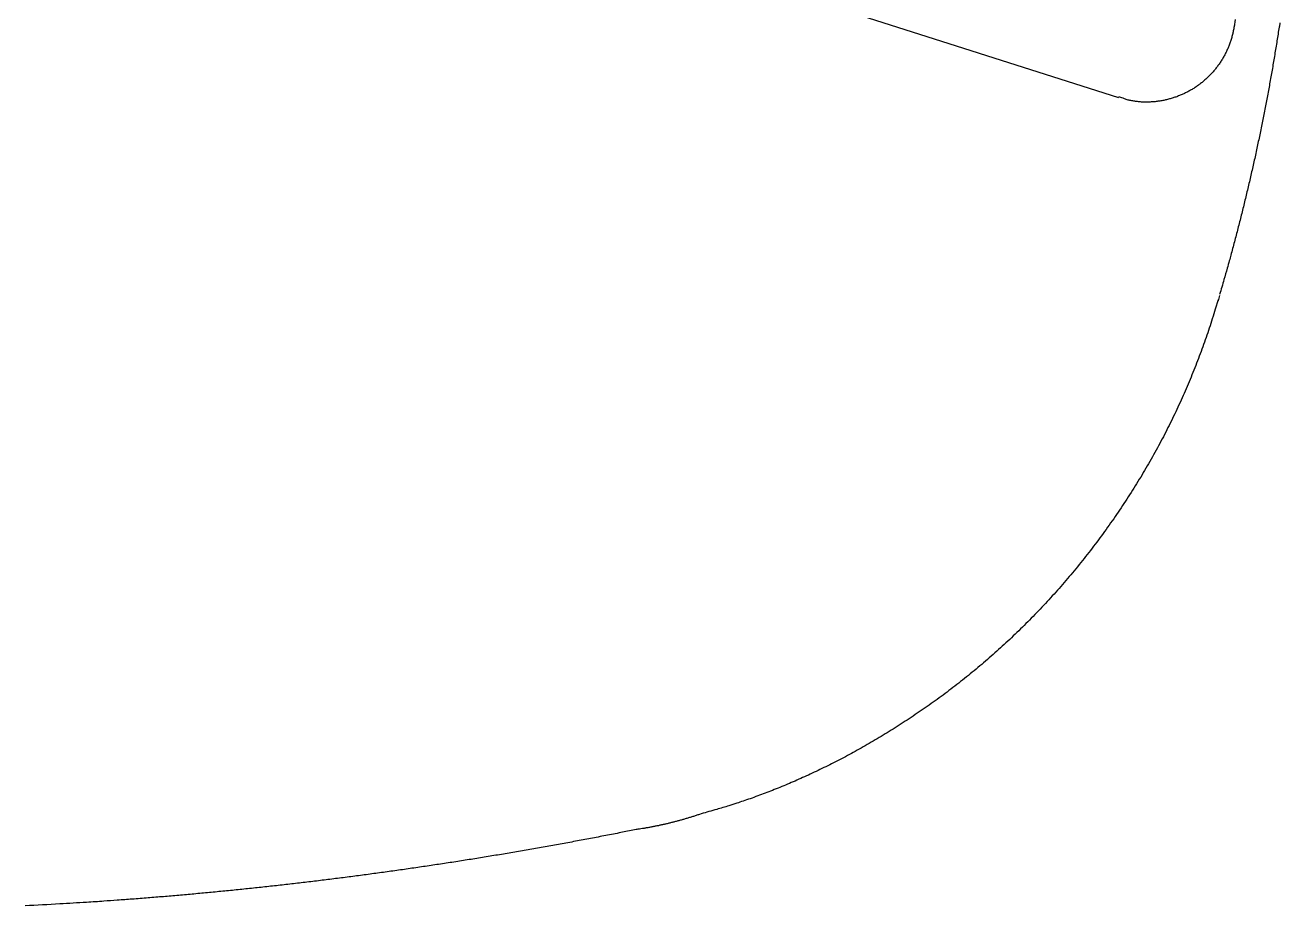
# Model space of a CAD drawing. Extents: x 528 to 612, y 788 to 934.
# Drawn here: x 579.718 to 580.561, y 806.552 to 807.144 of the extents above; entities that cross this region are included whole.
import ezdxf

# ---------------------------------------------------------------- set-up
doc = ezdxf.new("R2010")
doc.units = 0
doc.header["$MEASUREMENT"] = 0
doc.layers.add('1', color=4, linetype='Continuous')

# ---------------------------------------------------------------- blocks, each defined once
blk = doc.blocks.new('HSSCP')
at = {"layer": '1', "color": 4}
for points in [[(2.60213, -1.94251), (2.03811, -1.76273)], [(2.68037, -1.88987), (2.67962, -1.89469)], [(2.71037, -1.89214), (2.71, -1.89452)], [(2.66984, -2.07538), (2.6688, -2.07895)]]:
    blk.add_lwpolyline(points, dxfattribs=at)
for points, knots in [([(2.67962, -1.8939), (2.67962, -1.8939), (2.67942, -1.89527), (2.67942, -1.89527), (2.67933, -1.89573), (2.67925, -1.89618), (2.67917, -1.89664), (2.67909, -1.89709), (2.67901, -1.89754), (2.67891, -1.89798), (2.67882, -1.89843), (2.67872, -1.89888), (2.67862, -1.89931), (2.67852, -1.89976), (2.67841, -1.90019), (2.67829, -1.90063), (2.67818, -1.90106), (2.67807, -1.90151), (2.67795, -1.90193), (2.67783, -1.90236), (2.67771, -1.9028), (2.67757, -1.90322), (2.67744, -1.90365), (2.67731, -1.90407), (2.67716, -1.90449), (2.67703, -1.90491), (2.67689, -1.90533), (2.67674, -1.90575), (2.6766, -1.90618), (2.67643, -1.9066), (2.67628, -1.907), (2.67612, -1.90741), (2.67596, -1.90783), (2.67579, -1.90824), (2.67563, -1.90864), (2.67546, -1.90905), (2.67528, -1.90944), (2.6751, -1.90985), (2.67493, -1.91026), (2.67475, -1.91065), (2.67456, -1.91104), (2.67437, -1.91145), (2.67418, -1.91184), (2.67399, -1.91224), (2.67379, -1.91262), (2.67358, -1.91301), (2.67339, -1.9134), (2.67318, -1.91378), (2.67297, -1.91416), (2.67276, -1.91456), (2.67254, -1.91494), (2.67232, -1.91532), (2.67211, -1.9157), (2.67189, -1.91606), (2.67166, -1.91644), (2.67143, -1.91682), (2.6712, -1.91719), (2.67097, -1.91756), (2.67072, -1.91792), (2.67049, -1.91829), (2.67025, -1.91865), (2.67, -1.91902), (2.66975, -1.91937), (2.6695, -1.91974), (2.66924, -1.92009), (2.669, -1.92044), (2.66873, -1.9208), (2.66847, -1.92115), (2.66821, -1.9215), (2.66794, -1.92184), (2.66768, -1.92219), (2.66741, -1.92253), (2.66714, -1.92287), (2.66687, -1.92321), (2.66659, -1.92355), (2.66631, -1.92388), (2.66603, -1.92421), (2.66574, -1.92454), (2.66546, -1.92487), (2.66517, -1.92519), (2.66489, -1.92552), (2.66459, -1.92584), (2.66431, -1.92615), (2.66401, -1.92648), (2.66371, -1.92679), (2.66341, -1.9271), (2.66311, -1.9274), (2.6628, -1.92771), (2.6625, -1.92803), (2.66219, -1.92832), (2.66188, -1.92862), (2.66158, -1.92892), (2.66127, -1.92922), (2.66094, -1.9295), (2.66063, -1.92979), (2.66032, -1.93009), (2.65999, -1.93037), (2.65968, -1.93064), (2.65936, -1.93093), (2.65903, -1.9312), (2.6587, -1.93148), (2.65838, -1.93176), (2.65804, -1.93203), (2.65771, -1.93228), (2.65739, -1.93256), (2.65705, -1.93281), (2.65671, -1.93307), (2.65639, -1.93333), (2.65603, -1.93359), (2.65571, -1.93383), (2.65535, -1.93408), (2.65502, -1.93433), (2.65468, -1.93458), (2.65432, -1.93481), (2.65397, -1.93505), (2.65363, -1.93528), (2.65328, -1.93551), (2.65293, -1.93574), (2.65256, -1.93597), (2.65221, -1.9362), (2.65186, -1.93642), (2.65149, -1.93664), (2.65114, -1.93686), (2.65077, -1.93707), (2.6504, -1.93729), (2.65004, -1.93749), (2.64967, -1.9377), (2.64931, -1.93791), (2.64893, -1.9381), (2.64856, -1.93831), (2.64819, -1.93851), (2.64781, -1.9387), (2.64743, -1.93889), (2.64705, -1.93908), (2.64667, -1.93927), (2.64629, -1.93945), (2.64591, -1.93964), (2.64552, -1.93981), (2.64514, -1.93999), (2.64475, -1.94015), (2.64437, -1.94033), (2.64398, -1.94049), (2.64358, -1.94065), (2.64319, -1.94082), (2.6428, -1.94098), (2.64239, -1.94114), (2.64199, -1.94129), (2.64159, -1.94144), (2.64119, -1.94159), (2.64079, -1.94174), (2.64038, -1.94189), (2.63997, -1.94202), (2.63957, -1.94216), (2.63916, -1.94229), (2.63875, -1.94243), (2.63835, -1.94257), (2.63793, -1.94269), (2.63752, -1.94282), (2.6371, -1.94293), (2.63668, -1.94305), (2.63627, -1.94318), (2.63585, -1.94328), (2.63543, -1.94339), (2.63501, -1.9435), (2.63459, -1.94361), (2.63417, -1.94371), (2.63373, -1.94381), (2.63331, -1.94391), (2.63289, -1.944), (2.63246, -1.94409), (2.63204, -1.94418), (2.63162, -1.94426), (2.63118, -1.94434), (2.63075, -1.94442), (2.63033, -1.94449), (2.6299, -1.94457), (2.62946, -1.94464), (2.62903, -1.9447), (2.62861, -1.94476), (2.62817, -1.94482), (2.62774, -1.94489), (2.62731, -1.94494), (2.62687, -1.94498), (2.62644, -1.94503), (2.626, -1.94508), (2.62557, -1.94512), (2.62512, -1.94514), (2.62469, -1.94518), (2.62425, -1.94521), (2.62382, -1.94524), (2.62339, -1.94527), (2.62295, -1.94529), (2.6225, -1.94531), (2.62207, -1.94532), (2.62164, -1.94533), (2.6212, -1.94533), (2.62075, -1.94535), (2.62032, -1.94535), (2.61989, -1.94533), (2.61945, -1.94533), (2.61902, -1.94532), (2.61857, -1.94531), (2.61814, -1.94529), (2.6177, -1.94528), (2.61727, -1.94525), (2.61683, -1.94522), (2.6164, -1.94518), (2.61597, -1.94516), (2.61553, -1.94512), (2.6151, -1.94508), (2.61466, -1.94502), (2.61423, -1.94498), (2.6138, -1.94493), (2.61338, -1.94487), (2.61294, -1.9448), (2.61251, -1.94474), (2.61207, -1.94467), (2.61164, -1.94459), (2.61119, -1.94451), (2.61076, -1.94441), (2.61034, -1.94434), (2.60993, -1.94425), (2.60952, -1.94417), (2.60914, -1.94409), (2.60878, -1.944), (2.60841, -1.94391), (2.60794, -1.94379), (2.60748, -1.94365), (2.607, -1.9435), (2.6063, -1.94328), (2.60558, -1.94304), (2.60489, -1.94277), (2.60396, -1.94244), (2.60304, -1.94209), (2.60213, -1.94172)], [0, 0, 0, 0, 1, 1, 1, 2, 2, 2, 3, 3, 3, 4, 4, 4, 5, 5, 5, 6, 6, 6, 7, 7, 7, 8, 8, 8, 9, 9, 9, 10, 10, 10, 11, 11, 11, 12, 12, 12, 13, 13, 13, 14, 14, 14, 15, 15, 15, 16, 16, 16, 17, 17, 17, 18, 18, 18, 19, 19, 19, 20, 20, 20, 21, 21, 21, 22, 22, 22, 23, 23, 23, 24, 24, 24, 25, 25, 25, 26, 26, 26, 27, 27, 27, 28, 28, 28, 29, 29, 29, 30, 30, 30, 31, 31, 31, 32, 32, 32, 33, 33, 33, 34, 34, 34, 35, 35, 35, 36, 36, 36, 37, 37, 37, 38, 38, 38, 39, 39, 39, 40, 40, 40, 41, 41, 41, 42, 42, 42, 43, 43, 43, 44, 44, 44, 45, 45, 45, 46, 46, 46, 47, 47, 47, 48, 48, 48, 49, 49, 49, 50, 50, 50, 51, 51, 51, 52, 52, 52, 53, 53, 53, 54, 54, 54, 55, 55, 55, 56, 56, 56, 57, 57, 57, 58, 58, 58, 59, 59, 59, 60, 60, 60, 61, 61, 61, 62, 62, 62, 63, 63, 63, 64, 64, 64, 65, 65, 65, 66, 66, 66, 67, 67, 67, 68, 68, 68, 69, 69, 69, 70, 70, 70, 71, 71, 71, 72, 72, 72, 73, 73, 73, 74, 74, 74, 75, 75, 75, 76, 76, 76, 77, 77, 77, 78, 78, 78, 78]), ([(2.71, -1.89374), (2.71, -1.89374), (2.7093, -1.89838), (2.7093, -1.89838), (2.70905, -1.89992), (2.70881, -1.90147), (2.70856, -1.90302), (2.70832, -1.90455), (2.70808, -1.90609), (2.70782, -1.90764), (2.70757, -1.90917), (2.70732, -1.91072), (2.70706, -1.91227), (2.70681, -1.9138), (2.70656, -1.91534), (2.70629, -1.91688), (2.70603, -1.91841), (2.70577, -1.91996), (2.7055, -1.92149), (2.70524, -1.92302), (2.70497, -1.92455), (2.7047, -1.92609), (2.70443, -1.92762), (2.70416, -1.92915), (2.70388, -1.9307), (2.70361, -1.93222), (2.70333, -1.93375), (2.70304, -1.93528), (2.70277, -1.93682), (2.70249, -1.93835), (2.7022, -1.93987), (2.70192, -1.9414), (2.70163, -1.94293), (2.70133, -1.94445), (2.70105, -1.94598), (2.70075, -1.9475), (2.70047, -1.94904), (2.70017, -1.95055), (2.69987, -1.95207), (2.69957, -1.95359), (2.69927, -1.95513), (2.69896, -1.95664), (2.69866, -1.95816), (2.69835, -1.95968), (2.69805, -1.9612), (2.69774, -1.96272), (2.69743, -1.96424), (2.69712, -1.96576), (2.6968, -1.96728), (2.69648, -1.96878), (2.69617, -1.9703), (2.69584, -1.97182), (2.69553, -1.97333), (2.6952, -1.97485), (2.69488, -1.97635), (2.69455, -1.97787), (2.69423, -1.97938), (2.6939, -1.9809), (2.69356, -1.9824), (2.69324, -1.98391), (2.6929, -1.98541), (2.69256, -1.98693), (2.69223, -1.98844), (2.69189, -1.98994), (2.69154, -1.99145), (2.6912, -1.99295), (2.69086, -1.99446), (2.69051, -1.99595), (2.69017, -1.99746), (2.68982, -1.99896), (2.68947, -2.00047), (2.68911, -2.00196), (2.68876, -2.00347), (2.68841, -2.00496), (2.68806, -2.00646), (2.68769, -2.00795), (2.68734, -2.00946), (2.68697, -2.01095), (2.6866, -2.01244), (2.68624, -2.01395), (2.68587, -2.01544), (2.68551, -2.01693), (2.68514, -2.01843), (2.68476, -2.01992), (2.68439, -2.02141), (2.68401, -2.0229), (2.68363, -2.02439), (2.68325, -2.02589), (2.68287, -2.02738), (2.6825, -2.02886), (2.68212, -2.03035), (2.68174, -2.03181), (2.68134, -2.03329), (2.68096, -2.03476), (2.68057, -2.03626), (2.68018, -2.03775), (2.67977, -2.03925), (2.67936, -2.04078), (2.67896, -2.0423), (2.67855, -2.04383), (2.67815, -2.04527), (2.67778, -2.04669), (2.67738, -2.04813), (2.67703, -2.04942), (2.67668, -2.05072), (2.67632, -2.05201), (2.67586, -2.05366), (2.6754, -2.05533), (2.67493, -2.05699), (2.67421, -2.05952), (2.67348, -2.06207), (2.67274, -2.06462), (2.67178, -2.06795), (2.67082, -2.07128), (2.66984, -2.07461)], [0, 0, 0, 0, 1, 1, 1, 2, 2, 2, 3, 3, 3, 4, 4, 4, 5, 5, 5, 6, 6, 6, 7, 7, 7, 8, 8, 8, 9, 9, 9, 10, 10, 10, 11, 11, 11, 12, 12, 12, 13, 13, 13, 14, 14, 14, 15, 15, 15, 16, 16, 16, 17, 17, 17, 18, 18, 18, 19, 19, 19, 20, 20, 20, 21, 21, 21, 22, 22, 22, 23, 23, 23, 24, 24, 24, 25, 25, 25, 26, 26, 26, 27, 27, 27, 28, 28, 28, 29, 29, 29, 30, 30, 30, 31, 31, 31, 32, 32, 32, 33, 33, 33, 34, 34, 34, 35, 35, 35, 36, 36, 36, 37, 37, 37, 38, 38, 38, 38]), ([(2.66881, -2.07815), (2.66881, -2.07815), (2.66691, -2.08453), (2.66691, -2.08453), (2.66626, -2.08666), (2.66561, -2.08879), (2.66493, -2.09091), (2.66425, -2.09302), (2.66357, -2.09515), (2.66287, -2.09726), (2.66216, -2.09937), (2.66144, -2.10149), (2.66073, -2.10359), (2.65999, -2.10569), (2.65925, -2.10779), (2.65849, -2.1099), (2.65773, -2.112), (2.65696, -2.11409), (2.65617, -2.11618), (2.65537, -2.11828), (2.65457, -2.12037), (2.65375, -2.12244), (2.65293, -2.12453), (2.6521, -2.12661), (2.65126, -2.12868), (2.6504, -2.13077), (2.64954, -2.13285), (2.64867, -2.13491), (2.64779, -2.13698), (2.64689, -2.13904), (2.64598, -2.14111), (2.64507, -2.14317), (2.64415, -2.14523), (2.64322, -2.14728), (2.64227, -2.14934), (2.64132, -2.15139), (2.64035, -2.15344), (2.63938, -2.15548), (2.63839, -2.15752), (2.6374, -2.15955), (2.63639, -2.1616), (2.63538, -2.16364), (2.63435, -2.16567), (2.6333, -2.1677), (2.63226, -2.16973), (2.6312, -2.17175), (2.63013, -2.17378), (2.62904, -2.1758), (2.62796, -2.17781), (2.62686, -2.17983), (2.62575, -2.18184), (2.62462, -2.18384), (2.62348, -2.18587), (2.62234, -2.18787), (2.62119, -2.18987), (2.62002, -2.19187), (2.61884, -2.19387), (2.61765, -2.19586), (2.61646, -2.19786), (2.61525, -2.19985), (2.61403, -2.20183), (2.61279, -2.20381), (2.61156, -2.20579), (2.6103, -2.20776), (2.60904, -2.20974), (2.60777, -2.2117), (2.60649, -2.21367), (2.6052, -2.21562), (2.6039, -2.21758), (2.60258, -2.21953), (2.60128, -2.22147), (2.59995, -2.22341), (2.59861, -2.22535), (2.59726, -2.22727), (2.59591, -2.2292), (2.59455, -2.23111), (2.59318, -2.23303), (2.5918, -2.23492), (2.59041, -2.23681), (2.58902, -2.23871), (2.58762, -2.24058), (2.58621, -2.24245), (2.5848, -2.24432), (2.58336, -2.24618), (2.58194, -2.24804), (2.5805, -2.24988), (2.57905, -2.25172), (2.5776, -2.25353), (2.57614, -2.25536), (2.57467, -2.25717), (2.57319, -2.25897), (2.57172, -2.26076), (2.57023, -2.26254), (2.56874, -2.26432), (2.56725, -2.26608), (2.56574, -2.26783), (2.56422, -2.26958), (2.56272, -2.27131), (2.5612, -2.27305), (2.55965, -2.27476), (2.55813, -2.27647), (2.55659, -2.27818), (2.55504, -2.27987), (2.55348, -2.28156), (2.55192, -2.28322), (2.55036, -2.28489), (2.54879, -2.28655), (2.54721, -2.2882), (2.54563, -2.28984), (2.54404, -2.29147), (2.54245, -2.29308), (2.54085, -2.2947), (2.53925, -2.29631), (2.53764, -2.2979), (2.53602, -2.29949), (2.5344, -2.30106), (2.53278, -2.30263), (2.53114, -2.30419), (2.52951, -2.30574), (2.52787, -2.30728), (2.52622, -2.30882), (2.52456, -2.31034), (2.52291, -2.31186), (2.52124, -2.31335), (2.51959, -2.31485), (2.51792, -2.31635), (2.51624, -2.31781), (2.51455, -2.31929), (2.51287, -2.32075), (2.51116, -2.32219), (2.50948, -2.32364), (2.50777, -2.32508), (2.50606, -2.3265), (2.50437, -2.32791), (2.50264, -2.32933), (2.50092, -2.33072), (2.4992, -2.33211), (2.49748, -2.33349), (2.49574, -2.33486), (2.494, -2.33623), (2.49227, -2.33759), (2.49052, -2.33893), (2.48877, -2.34026), (2.48702, -2.34159), (2.48526, -2.3429), (2.48351, -2.34422), (2.48173, -2.34551), (2.47997, -2.34679), (2.47819, -2.34808), (2.47641, -2.34936), (2.47464, -2.35062), (2.47286, -2.35187), (2.47108, -2.35312), (2.46928, -2.35435), (2.4675, -2.35558), (2.46571, -2.35679), (2.46391, -2.358), (2.46213, -2.35919), (2.46033, -2.36039), (2.45852, -2.36157), (2.45673, -2.36273), (2.45494, -2.36388), (2.45314, -2.36504), (2.45135, -2.36618), (2.44954, -2.3673), (2.44774, -2.36841), (2.44595, -2.36953), (2.44415, -2.37063), (2.44234, -2.37171), (2.44055, -2.37278), (2.43876, -2.37385), (2.43696, -2.3749), (2.43517, -2.37594), (2.43338, -2.37699), (2.43159, -2.378), (2.42981, -2.37902), (2.42803, -2.38003), (2.42624, -2.38102), (2.42447, -2.38199), (2.42269, -2.38297), (2.42091, -2.38392), (2.41915, -2.38487), (2.41737, -2.38582), (2.41561, -2.38674), (2.41385, -2.38766), (2.4121, -2.38856), (2.41033, -2.38947), (2.40858, -2.39035), (2.40683, -2.39122), (2.40508, -2.39208), (2.40335, -2.39294), (2.4016, -2.39379), (2.39986, -2.39462), (2.39813, -2.39545), (2.3964, -2.39626), (2.39467, -2.39706), (2.39296, -2.39786), (2.39124, -2.39865), (2.38951, -2.39942), (2.3878, -2.40019), (2.38609, -2.40094), (2.38439, -2.40169), (2.38269, -2.40243), (2.381, -2.40315), (2.37929, -2.40387), (2.3776, -2.40457), (2.37591, -2.40528), (2.37421, -2.40597), (2.37256, -2.40665), (2.37088, -2.40731), (2.36921, -2.40798), (2.36757, -2.40863), (2.36591, -2.40927), (2.36426, -2.40989), (2.3626, -2.41053), (2.36093, -2.41115), (2.35928, -2.41176), (2.3576, -2.41237), (2.35592, -2.41297), (2.35422, -2.41357), (2.35265, -2.41412), (2.35107, -2.41468), (2.3495, -2.41521), (2.34809, -2.4157), (2.34667, -2.41619), (2.34526, -2.41667), (2.34348, -2.41724), (2.34169, -2.41781), (2.3399, -2.41837), (2.33721, -2.4192), (2.3345, -2.42), (2.33179, -2.42076), (2.32827, -2.42179), (2.32476, -2.42279), (2.32125, -2.42377)], [0, 0, 0, 0, 1, 1, 1, 2, 2, 2, 3, 3, 3, 4, 4, 4, 5, 5, 5, 6, 6, 6, 7, 7, 7, 8, 8, 8, 9, 9, 9, 10, 10, 10, 11, 11, 11, 12, 12, 12, 13, 13, 13, 14, 14, 14, 15, 15, 15, 16, 16, 16, 17, 17, 17, 18, 18, 18, 19, 19, 19, 20, 20, 20, 21, 21, 21, 22, 22, 22, 23, 23, 23, 24, 24, 24, 25, 25, 25, 26, 26, 26, 27, 27, 27, 28, 28, 28, 29, 29, 29, 30, 30, 30, 31, 31, 31, 32, 32, 32, 33, 33, 33, 34, 34, 34, 35, 35, 35, 36, 36, 36, 37, 37, 37, 38, 38, 38, 39, 39, 39, 40, 40, 40, 41, 41, 41, 42, 42, 42, 43, 43, 43, 44, 44, 44, 45, 45, 45, 46, 46, 46, 47, 47, 47, 48, 48, 48, 49, 49, 49, 50, 50, 50, 51, 51, 51, 52, 52, 52, 53, 53, 53, 54, 54, 54, 55, 55, 55, 56, 56, 56, 57, 57, 57, 58, 58, 58, 59, 59, 59, 60, 60, 60, 61, 61, 61, 62, 62, 62, 63, 63, 63, 64, 64, 64, 65, 65, 65, 66, 66, 66, 67, 67, 67, 68, 68, 68, 69, 69, 69, 70, 70, 70, 71, 71, 71, 72, 72, 72, 73, 73, 73, 74, 74, 74, 75, 75, 75, 76, 76, 76, 77, 77, 77, 78, 78, 78, 78]), ([(2.32125, -2.42377), (2.32125, -2.42377), (2.32012, -2.42415), (2.32012, -2.42415), (2.31974, -2.42428), (2.31938, -2.4244), (2.319, -2.42453), (2.31863, -2.42465), (2.31825, -2.42477), (2.31787, -2.42489), (2.3175, -2.42501), (2.31713, -2.42514), (2.31676, -2.42526), (2.31638, -2.42538), (2.31601, -2.4255), (2.31563, -2.42561), (2.31527, -2.42573), (2.3149, -2.42586), (2.31452, -2.42596), (2.31415, -2.42609), (2.31377, -2.42619), (2.31341, -2.4263), (2.31304, -2.42643), (2.31266, -2.42653), (2.3123, -2.42664), (2.31193, -2.42676), (2.31155, -2.42687), (2.31118, -2.42698), (2.31082, -2.42709), (2.31044, -2.4272), (2.31007, -2.42731), (2.30971, -2.42742), (2.30933, -2.42752), (2.30896, -2.42763), (2.30859, -2.42773), (2.30823, -2.42784), (2.30786, -2.42794), (2.30748, -2.42804), (2.30712, -2.42815), (2.30675, -2.42824), (2.30638, -2.42835), (2.30602, -2.42845), (2.30565, -2.42855), (2.30528, -2.42865), (2.3049, -2.42874), (2.30454, -2.42884), (2.30417, -2.42895), (2.30381, -2.42904), (2.30344, -2.42914), (2.30307, -2.42923), (2.30271, -2.42933), (2.30234, -2.42942), (2.30197, -2.42952), (2.30161, -2.42961), (2.30124, -2.42969), (2.30088, -2.42979), (2.30051, -2.42988), (2.30014, -2.42997), (2.29978, -2.43006), (2.29941, -2.43016), (2.29905, -2.43024), (2.29869, -2.43033), (2.29833, -2.43041), (2.29796, -2.43049), (2.29759, -2.43059), (2.29723, -2.43067), (2.29686, -2.43075), (2.29651, -2.43083), (2.29614, -2.43091), (2.29578, -2.431), (2.29541, -2.43108), (2.29506, -2.43116), (2.29469, -2.43124), (2.29433, -2.43132), (2.29396, -2.4314), (2.29361, -2.43148), (2.29324, -2.43157), (2.29287, -2.43163), (2.29252, -2.43172), (2.29215, -2.43178), (2.29179, -2.43186), (2.29144, -2.43193), (2.29107, -2.43201), (2.29072, -2.43208), (2.29035, -2.43216), (2.28998, -2.43223), (2.28963, -2.4323), (2.28927, -2.43237), (2.28891, -2.43245), (2.28855, -2.43252), (2.28819, -2.43258), (2.28784, -2.43265), (2.28748, -2.43272), (2.28712, -2.43279), (2.28676, -2.43285), (2.2864, -2.43291), (2.28604, -2.43298), (2.28567, -2.43304), (2.28531, -2.43311), (2.28493, -2.43318), (2.28459, -2.43323), (2.28423, -2.4333), (2.28389, -2.43336), (2.28358, -2.43341), (2.28327, -2.43346), (2.28296, -2.43352), (2.28255, -2.43359), (2.28216, -2.43364), (2.28175, -2.43371), (2.28114, -2.4338), (2.28053, -2.4339), (2.27991, -2.43399), (2.27911, -2.43412), (2.27831, -2.43422), (2.27751, -2.43435)], [0, 0, 0, 0, 1, 1, 1, 2, 2, 2, 3, 3, 3, 4, 4, 4, 5, 5, 5, 6, 6, 6, 7, 7, 7, 8, 8, 8, 9, 9, 9, 10, 10, 10, 11, 11, 11, 12, 12, 12, 13, 13, 13, 14, 14, 14, 15, 15, 15, 16, 16, 16, 17, 17, 17, 18, 18, 18, 19, 19, 19, 20, 20, 20, 21, 21, 21, 22, 22, 22, 23, 23, 23, 24, 24, 24, 25, 25, 25, 26, 26, 26, 27, 27, 27, 28, 28, 28, 29, 29, 29, 30, 30, 30, 31, 31, 31, 32, 32, 32, 33, 33, 33, 34, 34, 34, 35, 35, 35, 36, 36, 36, 37, 37, 37, 38, 38, 38, 38]), ([(2.27751, -2.43435), (2.27751, -2.43435), (2.26733, -2.43637), (2.26733, -2.43637), (2.26394, -2.43705), (2.26055, -2.43771), (2.25715, -2.43836), (2.25376, -2.43903), (2.25037, -2.43968), (2.24696, -2.44031), (2.24357, -2.44095), (2.24018, -2.4416), (2.23678, -2.44223), (2.23338, -2.44286), (2.22998, -2.44349), (2.22658, -2.4441), (2.22319, -2.44472), (2.21978, -2.44533), (2.21638, -2.44594), (2.21297, -2.44655), (2.20958, -2.44715), (2.20618, -2.44775), (2.20277, -2.44833), (2.19937, -2.44893), (2.19596, -2.4495), (2.19256, -2.45008), (2.18914, -2.45065), (2.18574, -2.45122), (2.18233, -2.45179), (2.17893, -2.45236), (2.17551, -2.45291), (2.17211, -2.45347), (2.1687, -2.45401), (2.16528, -2.45456), (2.16188, -2.4551), (2.15846, -2.45563), (2.15504, -2.45617), (2.15164, -2.4567), (2.14822, -2.45721), (2.1448, -2.45773), (2.1414, -2.45825), (2.13798, -2.45876), (2.13456, -2.45926), (2.13114, -2.45976), (2.12773, -2.46027), (2.12431, -2.46075), (2.12089, -2.46126), (2.11747, -2.46173), (2.11405, -2.46222), (2.11064, -2.46269), (2.10722, -2.46317), (2.1038, -2.46363), (2.10037, -2.46409), (2.09695, -2.46455), (2.09353, -2.46501), (2.09012, -2.46546), (2.08668, -2.46591), (2.08327, -2.46636), (2.07983, -2.46679), (2.07642, -2.46722), (2.07298, -2.46766), (2.06957, -2.46808), (2.06613, -2.4685), (2.06272, -2.46892), (2.05929, -2.46933), (2.05585, -2.46975), (2.05244, -2.47014), (2.049, -2.47055), (2.04557, -2.47094), (2.04214, -2.47133), (2.03871, -2.47173), (2.03528, -2.47211), (2.03185, -2.47249), (2.02843, -2.47285), (2.025, -2.47323), (2.02157, -2.47359), (2.01812, -2.47395), (2.0147, -2.47432), (2.01126, -2.47466), (2.00783, -2.47501), (2.00439, -2.47536), (2.00096, -2.4757), (1.99753, -2.47604), (1.9941, -2.47637), (1.99065, -2.47669), (1.98721, -2.47702), (1.98378, -2.47734), (1.98033, -2.47765), (1.9769, -2.47797), (1.97347, -2.47826), (1.97004, -2.47856), (1.96663, -2.47886), (1.96322, -2.47916), (1.95981, -2.47944), (1.95634, -2.47973), (1.95288, -2.48001), (1.94941, -2.48029), (1.94587, -2.48057), (1.94231, -2.48084), (1.93876, -2.48111), (1.93544, -2.48137), (1.9321, -2.48161), (1.92877, -2.48186), (1.92575, -2.48208), (1.92274, -2.48229), (1.91973, -2.48251), (1.91587, -2.48278), (1.91199, -2.48303), (1.90812, -2.48327), (1.90215, -2.48365), (1.89619, -2.484), (1.89023, -2.48433), (1.88242, -2.48478), (1.87461, -2.48522), (1.86679, -2.48564)], [0, 0, 0, 0, 1, 1, 1, 2, 2, 2, 3, 3, 3, 4, 4, 4, 5, 5, 5, 6, 6, 6, 7, 7, 7, 8, 8, 8, 9, 9, 9, 10, 10, 10, 11, 11, 11, 12, 12, 12, 13, 13, 13, 14, 14, 14, 15, 15, 15, 16, 16, 16, 17, 17, 17, 18, 18, 18, 19, 19, 19, 20, 20, 20, 21, 21, 21, 22, 22, 22, 23, 23, 23, 24, 24, 24, 25, 25, 25, 26, 26, 26, 27, 27, 27, 28, 28, 28, 29, 29, 29, 30, 30, 30, 31, 31, 31, 32, 32, 32, 33, 33, 33, 34, 34, 34, 35, 35, 35, 36, 36, 36, 37, 37, 37, 38, 38, 38, 38])]:
    blk.add_open_spline(points, degree=3, knots=knots, dxfattribs=at)
blk = doc.blocks.new('2018 FLASH')
at = {"layer": '1', "color": 3}
blk.add_blockref('HSSCP', (49.88604, 4.11853), dxfattribs=at)

msp = doc.modelspace()

# ---------------------------------------------------------------- block references
at = {"layer": '1'}
msp.add_blockref('2018 FLASH', (527.96472, 804.91915), dxfattribs=at)

doc.saveas('drawing.dxf')
